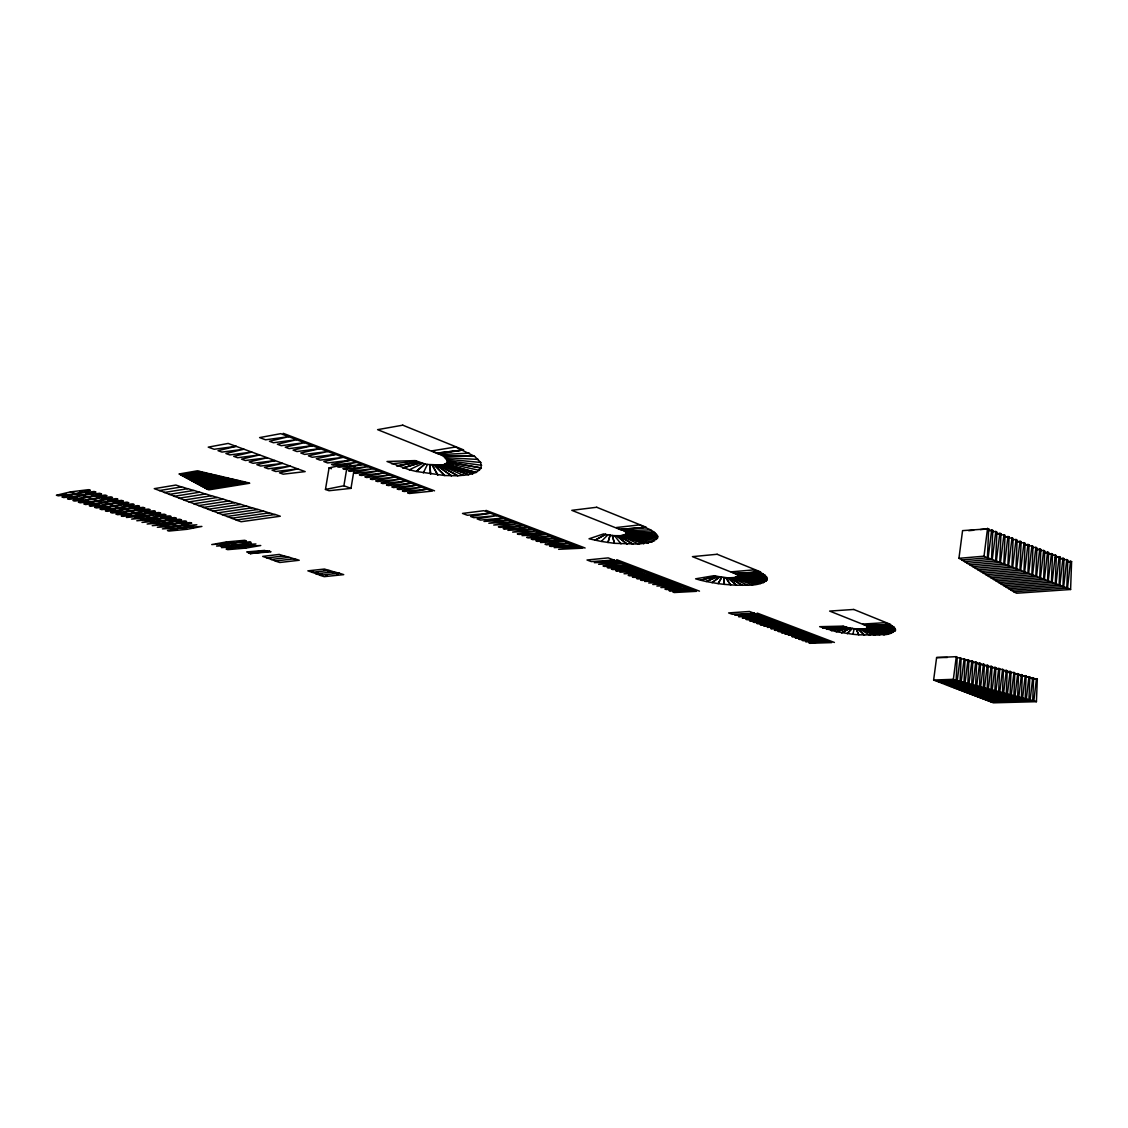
<?xml version="1.0" encoding="UTF-8"?>
<svg xmlns="http://www.w3.org/2000/svg" width="1128" height="1128" viewBox="0 0 1128 1128"><rect width="100%" height="100%" fill="white"/><g stroke="black" fill="none" stroke-linecap="round" stroke-linejoin="round"><path stroke-width="1.5" d="M1070.599 589.493L1067.511 587.998L1013.522 591.777L1016.666 593.229L1070.599 589.493L1071.6 561.603L1067.102 561.363M1044.19 552.269L1048.631 552.509L1047.56 580.723L1044.387 579.186L998.52 582.584L1001.749 584.078M1047.954 553.806L1052.495 554.045L1051.437 582.203L1048.279 580.666L1001.058 584.135L1004.272 585.629M1055.709 556.851L1060.179 557.091L1059.15 585.136L1056.02 583.627L1006.077 587.209L1009.264 588.689M1059.559 558.36L1064 558.6L1062.985 586.602L1059.869 585.094L1008.573 588.745L1011.745 590.212M1021.799 675.686L1026.099 675.912L1025.197 698.711L1022.617 697.71L982.784 698.796M1025.578 676.701L1029.822 676.927L1028.933 699.698L1026.367 698.697L985.463 699.825M1029.258 677.745L1033.6 677.956L1032.712 700.714L1030.16 699.712L988.1 700.812M1036.35 549.195L1040.848 549.435L1039.748 577.747L1036.547 576.196L993.415 579.454L996.673 580.962M933.631 680.043L953.357 679.324L956.135 680.395L957.207 657.032L956.29 656.665L936.607 657.553L933.631 680.043L993.387 702.829L1036.435 701.686L1037.309 678.971L1033.022 678.746M614.52 535.659L620.471 535.701L638.815 544.063L651.815 541.976L657.596 537.887L657.652 536.237L654.776 532.543L625.546 531.824L623.488 530.569M1016.582 541.384L1021.122 541.623L1019.966 570.218L1016.666 568.625L980.429 571.487L983.757 573.038M1014.312 673.627L1018.57 673.853L1017.653 696.723L1015.059 695.694L977.468 696.78M1017.95 674.657L1022.32 674.868L1021.404 697.71L1018.824 696.695L980.133 697.795M1024.591 544.528L1029.06 544.768L1027.918 573.25L1024.675 571.67L985.675 574.702L988.96 576.239M987.635 666.38L992.02 666.592L991.033 689.687L988.354 688.644L958.56 689.589M996.433 533.417L1000.987 533.657L999.76 562.519L996.391 560.898L967.105 563.323L970.503 564.916M991.54 667.423L995.841 667.635L994.868 690.688L992.203 689.659L961.282 690.618M995.404 668.453L999.648 668.678L998.675 691.704L996.024 690.66L964.003 691.661M1004.611 536.618L1009.081 536.872L1007.882 565.621L1004.554 564.014L972.477 566.609L975.847 568.188M968.416 661.135L972.773 661.346L971.73 684.583L968.994 683.526L944.77 684.343M972.378 662.178L976.651 662.404L975.621 685.612L972.9 684.555L947.548 685.401M976.087 663.236L980.5 663.461L979.485 686.628L976.777 685.584L950.326 686.458M988.692 528.806L987.423 557.824L984.011 556.189L958.941 558.318L962.565 530.625L988.692 528.806L980.373 529.596M980.02 664.293L984.363 664.505L983.348 687.657L980.655 686.599L953.075 687.502M988.382 530.174L992.809 530.428L991.554 559.389L988.156 557.768L961.676 559.996L965.103 561.603M983.94 665.337L988.198 665.548L987.197 688.672L984.504 687.629L955.825 688.545M964.68 660.063L968.881 660.289L967.838 683.554L965.103 682.496L942.021 683.3M447.322 460.619L447.181 461.944L481.233 467.937L480.739 462.48L474.55 456.304L443.501 456.135L432.137 450.819L455.641 446.998L474.521 456.29L443.473 456.135L447.308 460.619L481.684 465.314M1059.869 585.094L1062.971 558.078M1066.778 559.587L1067.807 560.108L1066.806 588.055L1063.704 586.546L1066.778 559.587L1063.281 559.869M1067.511 587.998L1070.571 561.081M1036.435 701.686L1033.882 700.685L1036.463 678.633M1048.279 580.666L1051.451 553.51M1055.3 555.046L1056.344 555.568L1055.3 583.669L1052.156 582.147L1055.3 555.046L1051.846 555.328M1056.02 583.627L1059.15 556.555M1022.617 697.71L1025.253 675.559M1026.367 698.697L1028.976 676.574M1043.682 550.45L1044.754 550.972L1043.668 579.242L1040.467 577.691L1043.682 550.45L1040.27 550.732M1030.16 699.712L1032.755 677.618M1044.387 579.186L1047.574 551.987M1031.937 545.797L1033.008 546.333L1031.88 574.758L1028.651 573.193L1031.937 545.797L1028.426 546.093M1015.059 695.694L1017.71 673.501M1035.871 547.348L1036.928 547.884L1035.828 576.253L1032.599 574.702L1035.871 547.348L1032.402 547.644M1018.824 696.695L1021.46 674.516M1036.547 576.196L1039.79 548.899M1016.666 568.625L1020.022 541.087M1006.359 670.399L1007.233 670.751L1006.289 693.706L1003.652 692.677L1006.359 670.399L1002.947 670.525M1024.013 542.653L1025.098 543.202L1023.956 571.727L1020.685 570.162L1024.013 542.653L1020.6 542.963M1010.138 671.428L1011.012 671.78L1010.068 694.707L1007.445 693.678L1010.138 671.428L1005.104 671.611M1024.675 571.67L1027.975 544.232M1013.959 672.471L1014.819 672.824L1013.889 695.722L1011.28 694.707L1013.959 672.471L1008.756 672.669M992.203 689.659L994.952 667.282M1012.013 537.915L1013.113 538.465L1011.929 567.158L1008.601 565.551L1012.013 537.915L1008.672 538.211M996.024 690.66L998.774 668.326M1016.032 539.494L1017.118 540.044L1015.947 568.681L1012.648 567.102L1016.032 539.494L1012.549 539.818M1002.566 669.355L1003.441 669.708L1002.482 692.705L999.845 691.675L1002.566 669.355L999.098 669.496M980.655 686.599L983.461 664.138M996.391 560.898L999.859 533.107M984.504 687.629L987.31 665.196M1003.934 534.714L1005.048 535.264L1003.835 564.071L1000.48 562.463L1003.934 534.714L1000.536 535.024M988.354 688.644L991.131 666.239M1004.554 564.014L1007.981 536.308M968.994 683.526L971.871 660.98M988.156 557.768L991.681 529.864M972.9 684.555L975.734 662.037M995.784 531.485L996.898 532.049L995.657 560.954L992.273 559.333L995.784 531.485L992.302 531.81M976.777 685.584L979.612 663.095M964.13 658.879L965.046 659.245L963.989 682.539L961.225 681.481L964.13 658.879L960.76 659.02M965.103 682.496L967.979 659.922M984.011 556.189L987.564 528.228M953.357 679.324L956.29 656.665M960.21 657.737L961.126 658.103L960.055 681.425L957.291 680.367L960.21 657.737L956.741 657.892M325.456 489.439L343.899 485.773L347.523 463.96L354.587 466.625L350.991 488.368L328.995 490.722L325.456 489.439L329.08 467.866L347.523 463.96M737.895 576.084L737.233 574.533L765.263 575.379L767.308 578.537L737.966 575.59L767.308 578.551L766.984 580.004C758.806 586.828 746.595 584.783 736.64 585.263L727.87 577.86L715.843 576.182L700.643 580.229L695.595 578.819L714.123 575.689L715.801 576.168L700.601 580.215L706.086 581.498L717.676 576.605L706.241 581.54L718.113 583.613L721.737 577.324L718.169 583.627L724.289 584.374L723.795 577.578L724.472 584.389L736.584 585.263L727.87 577.86L734.709 577.522L737.895 576.084L766.97 580.018M423.324 472.886L427.413 464.454L442.543 465.046L468.529 474.747L457.841 475.776L438.961 465.399L457.785 475.776L444.827 475.537L434.604 465.342L444.756 475.537L416.274 471.462L424.96 463.96L427.343 464.44M620.513 535.701L626.336 534.122L625.546 531.824L654.55 532.43L650.715 529.906L623.474 530.569L616.396 527.523L639.562 524.901L650.659 529.878M446.505 463.171L447.379 461.972L481.374 468.035L476.284 472.406L444.982 464.214L446.519 463.171L479.485 470.376M422.662 463.396L409.337 469.784L387.003 461.493L415.189 460.591L424.96 463.96L416.204 471.448L409.408 469.798M64.211 493.895L65.382 493.951L64.225 494.064M80.257 491.117L81.456 491.173L80.285 491.286M69.753 495.671L70.923 495.728L69.753 495.812M82.302 491.667L81.131 491.596L82.358 491.526M71.769 496.207L70.697 496.151L71.825 496.066M75.28 497.434L76.45 497.49L75.266 497.575M87.885 493.444L86.771 493.401L87.913 493.317M91.368 494.699L92.552 494.755L91.382 494.868M80.765 499.182L81.935 499.239L80.779 499.351M93.384 495.248L92.228 495.178L93.441 495.107M82.767 499.718L81.625 499.648L82.823 499.577M96.881 496.475L98.065 496.531L96.839 496.602M86.236 500.931L87.406 500.987L86.25 501.1M98.883 497.011L97.727 496.94L98.954 496.87M88.224 501.466L87.082 501.396L88.294 501.325M102.366 498.238L103.55 498.294L102.394 498.435M91.678 502.665L92.848 502.721L91.664 502.806M104.354 498.787L103.282 498.731L104.425 498.646M93.695 503.187L92.595 503.144L93.723 503.06M107.823 500L109.007 500.056L107.851 500.197M97.093 504.385L98.263 504.456L97.107 504.554M109.811 500.536L108.739 500.494L109.881 500.409M99.067 504.921L98.009 504.865L99.137 504.78M113.251 501.748L114.436 501.819L113.237 501.904M102.493 506.105L103.649 506.176L102.479 506.26M115.239 502.298L114.083 502.228L115.31 502.157M104.453 506.641L103.325 506.571L104.523 506.5M107.865 507.826L109.021 507.882L107.865 507.995M120.668 504.019L119.568 503.976L120.696 503.878M109.811 508.347L108.767 508.291L109.867 508.192M113.195 509.532L114.365 509.588L113.237 509.715M126.012 505.767L124.87 505.696L126.068 505.612M115.183 510.039L114.097 509.997L115.197 509.898M129.41 506.965L130.58 507.022L129.438 507.149M131.37 507.487L130.298 507.445L131.426 507.332M134.74 508.686L135.91 508.742L134.74 508.841M123.812 512.916L124.968 512.972L123.812 513.085M136.685 509.207L135.628 509.151L136.742 509.052M125.786 513.423L124.616 513.367L125.8 513.282M140.041 510.392L141.212 510.448L140.013 510.533M129.085 514.594L130.242 514.664L129.085 514.763M141.987 510.913L140.845 510.843L142.043 510.772M131.045 515.101L129.96 515.059L131.074 514.96M145.329 512.098L146.499 512.154L145.3 512.239M134.331 516.271L135.487 516.328L134.359 516.455M136.248 516.793L135.205 516.737L136.305 516.638M150.588 513.79L151.758 513.86L150.588 513.959M152.548 514.312L151.462 514.255L152.576 514.171M141.465 518.457L140.337 518.386L141.522 518.302M155.819 515.482L156.989 515.538L155.819 515.637M144.751 519.599L145.907 519.655L144.779 519.782M157.751 516.004L156.693 515.947L157.807 515.849M146.654 520.107L145.611 520.05L146.71 519.966M161.036 517.16L162.206 517.23L161.008 517.301M149.911 521.249L151.067 521.305L149.883 521.39M162.954 517.681L161.812 517.611L163.01 517.526M151.843 521.742L150.771 521.7L151.871 521.601M166.211 518.838L167.381 518.894L166.197 518.993M155.072 522.884L156.214 522.955L155.086 523.068M168.114 519.345L166.986 519.275L168.185 519.204M156.961 523.392L155.833 523.321L157.018 523.251M171.371 520.501L172.542 520.558L171.385 520.671M160.19 524.52L161.332 524.591L160.204 524.703M173.275 521.009L172.217 520.953L173.345 520.868M162.079 525.028L160.966 524.957L162.136 524.887M176.518 522.151L177.674 522.222L176.504 522.306M165.294 526.156L166.436 526.212L165.308 526.325M178.407 522.673L177.35 522.616L178.478 522.518M167.17 526.663L166.056 526.579L167.24 526.508M181.636 523.801L182.792 523.871L181.622 523.956M170.384 527.777L171.526 527.833L170.342 527.904M183.441 524.323L182.398 524.238L183.596 524.168M172.175 528.285L171.216 528.214L172.316 528.13M186.726 525.451L187.882 525.507L186.74 525.62M188.602 525.958L187.558 525.902L188.686 525.803M236.119 446.335L218.028 450.678L221.948 452.088L243.958 449.212L225.896 453.512L229.788 454.908L251.798 452.074L233.707 456.332L237.571 457.728L259.581 454.922L241.505 459.138L245.34 460.52L267.364 457.771L249.203 461.916L253.01 463.298L275.035 460.576M70.444 491.893L56.4 495.234L58.247 495.826L94.089 491.484L95.936 492.076L67.454 498.745L69.273 499.323L105.158 495.065L106.991 495.657L78.396 502.214L80.215 502.792L116.113 498.618L117.932 499.21L89.239 505.668L91.044 506.232L126.97 502.143L128.775 502.721L99.983 509.08L101.76 509.644L137.729 505.626L139.519 506.204L110.629 512.45L112.391 513.014L148.388 509.08L150.151 509.659L121.175 515.806L122.924 516.356L158.935 512.507L160.684 513.071L131.623 519.12L169.397 515.905L171.132 516.469L141.987 522.405L179.761 519.261L181.481 519.825L152.252 525.676L190.04 522.588L191.732 523.138L162.432 528.905L201.898 526.438L187.051 529.3L169.172 531.034L167.48 530.512L196.836 524.788L157.356 527.284L186.628 521.489L184.907 520.924L147.133 524.041L176.32 518.147L174.6 517.583L136.826 520.769L165.929 514.777L164.18 514.213L126.421 517.47L155.438 511.365L153.676 510.801L117.665 514.692L115.916 514.128L144.849 507.938L143.073 507.36L107.09 511.336L105.327 510.772L134.161 504.47L132.371 503.892L96.416 507.938L94.625 507.374L123.361 500.973L121.556 500.395L85.629 504.526L83.825 503.948L112.476 497.448L110.643 496.856L74.758 501.072L72.939 500.494L101.478 493.881L99.631 493.274L63.774 497.575L61.941 496.997L90.381 490.271L88.52 489.679L70.444 491.893L187.051 529.3M312.414 445.673L293.068 450.1L296.918 451.538L320.126 448.606M320.183 448.62L300.795 452.991L304.616 454.415L327.839 451.524L308.423 455.839L312.216 457.263L335.439 454.401L280.745 433.66L259.609 437.594L265.559 439.807L288.697 436.677L269.465 441.274L273.399 442.74L296.636 439.68L277.375 444.235L281.281 445.687L304.504 442.669L285.229 447.167L289.106 448.62L312.329 445.645M275.077 460.591L256.846 464.68L260.624 466.047L282.649 463.368L264.445 467.415L268.196 468.769L290.22 466.132L272.017 470.15L275.754 471.504L297.778 468.895L279.462 472.844L283.17 474.183L305.18 471.603L228.166 443.431L208.229 447.139L214.151 449.268L236.062 446.321M350.949 460.252L331.561 464.44L333.423 465.145L356.533 462.367L337.187 466.541L339.034 467.232L362.144 464.496M362.299 464.51L342.87 468.642L344.717 469.333L367.827 466.611L348.326 470.672L350.159 471.363L373.255 468.67L353.854 472.745L355.672 473.422L378.782 470.771L359.367 474.803L361.171 475.48L384.267 472.858M384.324 472.872L364.837 476.848L366.628 477.525L389.724 474.916L370.28 478.878L372.071 479.555L395.152 476.975L375.694 480.909L377.471 481.571L400.553 479.033L381.081 482.925L382.843 483.588L405.925 481.064M405.981 481.092L386.439 484.927L388.201 485.59L411.269 483.094M411.311 483.108L391.769 486.915L393.517 487.578L416.584 485.111M416.627 485.125L397.07 488.903L398.819 489.552L421.872 487.113L402.344 490.877L404.078 491.526L427.131 489.115M427.174 489.129L407.589 492.837L409.323 493.486L432.362 491.103L335.763 454.457L316.319 458.729L320.098 460.139L343.307 457.319L323.835 461.535L327.585 462.931L350.794 460.168M226.418 541.933L211.74 544.556L249.499 541.877L251.121 542.399L221.398 547.616L260.751 545.515L245.707 548.109L227.786 549.646L226.192 549.139L255.943 543.964L216.576 546.093L246.271 540.82L244.649 540.298L226.418 541.933L245.707 548.109M159.274 490.595L181.918 486.845L187.431 488.72M203.125 487.07L240.743 480.937L242.59 481.571M508.531 520.036L488.819 523.237L513.31 521.841M513.451 521.869L493.726 525.042L518.189 523.66L498.421 526.79L500 527.382L522.87 525.436L503.187 528.581L504.752 529.159L527.608 527.241M188.841 501.932L217.648 497.434L223.006 499.253M527.65 527.255L507.924 530.343L532.331 529.032M532.374 529.046L512.634 532.106L537.027 530.809L517.329 533.868L518.88 534.446L541.694 532.585M541.75 532.599L521.996 535.617L546.347 534.348L526.649 537.351L528.172 537.915L550.972 536.096L531.274 539.085L532.797 539.649L555.582 537.844L535.87 540.805L537.379 541.369L560.165 539.593M212.755 511.097L246.736 506.063L251.953 507.84M560.207 539.607L540.453 542.512L564.719 541.313L545.007 544.218L546.502 544.782L569.259 543.033L549.533 545.91L551.028 546.474L573.771 544.754M573.898 544.796L554.144 547.63L578.354 546.488M578.396 546.502L558.628 549.308L582.823 548.18L503.694 518.203L483.982 521.432L508.488 520.022M614.097 560.08L594.329 562.689L618.356 561.702M618.398 561.716L598.63 564.296L622.628 563.323L603.001 565.904L604.411 566.425L626.985 564.945L607.174 567.454L608.584 567.99L631.144 566.524L611.418 569.048L612.814 569.569L635.36 568.117L615.648 570.627L617.03 571.149L639.562 569.711M639.604 569.725L619.85 572.192L643.75 571.304M643.792 571.318L624.024 573.757L647.909 572.883L628.183 575.322L629.565 575.83L652.054 574.448L632.329 576.859L633.696 577.381L656.172 576.013L636.46 578.41L637.813 578.918L660.275 577.564L640.563 579.947L641.917 580.441L664.364 579.115M664.392 579.129L644.652 581.47L668.425 580.666M266.871 557.951L284.383 555.878L289.036 557.387M668.467 580.68L648.713 582.993L672.471 582.203M672.514 582.217L652.76 584.501L676.504 583.726M676.617 583.768L656.877 586.038L680.579 585.277M680.621 585.291L660.881 587.547L684.569 586.786L664.885 589.042L666.197 589.535L688.559 588.294L668.946 590.55L670.244 591.044L692.578 589.831L672.894 592.031L674.206 592.524L696.526 591.326L608.203 557.895L587.011 559.996L591.298 561.589L613.914 560.052M311.864 572.319L329.432 570.43L333.888 571.868M391.599 463.749L416.683 461.338M968.712 530.71L973.704 530.231M989.51 530.738L992.809 530.428M754.477 613.336L734.85 615.225L758.101 614.718M758.143 614.732L738.516 616.593L761.752 616.099M995.827 534.136L1000.987 533.657M761.879 616.114L742.252 617.961L765.461 617.481L745.82 619.3L747.018 619.737L769.014 618.821L749.443 620.654L750.628 621.091L772.61 620.188L753.039 621.993L754.223 622.444L776.191 621.556L756.634 623.333L757.819 623.784L779.758 622.91L760.201 624.672L761.386 625.109L783.311 624.249M1004.033 537.337L1009.081 536.872M1017.682 541.933L1021.122 541.623M783.34 624.263L763.769 626.012L786.85 625.589M786.879 625.603L767.308 627.337L790.361 626.928M1023.984 545.219L1029.06 544.768M790.404 626.942L770.833 628.649L793.872 628.254L774.344 629.96L775.5 630.397L797.355 629.579L777.841 631.271L778.997 631.708L800.838 630.904L781.337 632.568L782.48 633.005L804.292 632.216M1035.687 549.872L1040.848 549.435M1043.555 552.946L1048.631 552.509M1049.012 554.341L1052.495 554.045M992.273 559.333L964.398 561.659L967.81 563.267M804.335 632.23L784.792 633.865L807.747 633.527M807.845 633.555L788.317 635.191L811.244 634.852L791.757 636.474L792.885 636.897L814.656 636.15L795.184 637.757L796.312 638.18L818.068 637.433L798.666 639.054L799.794 639.477L821.522 638.744L802.064 640.323L803.178 640.746L824.892 640.027M1055.033 557.514L1060.179 557.091M1000.48 562.463L969.798 564.973L973.182 566.552M1060.602 558.882L1064 558.6M1008.601 565.551L975.142 568.244L978.498 569.823M1068.131 561.885L1071.6 561.603M1012.648 567.102L977.793 569.88L981.134 571.431M825.005 640.069L805.533 641.62L828.333 641.338L808.903 642.875L810.003 643.298L831.688 642.607L749.457 611.475L728.603 612.927L732.255 614.295L754.322 613.322M1020.685 570.162L983.052 573.094L986.365 574.645M1028.651 573.193L988.269 576.295L991.54 577.818M1032.599 574.702L990.849 577.874L994.12 579.397M1040.467 577.691L995.982 581.019L999.211 582.527M240.884 540.932L241.815 541.102M241.773 541.257L240.941 541.13M1052.156 582.147L1003.582 585.672L1006.768 587.166M216.082 544.147L217.013 544.302M216.971 544.457L216.097 544.302M245.735 542.497L246.665 542.667M246.553 542.822L245.763 542.681M220.919 545.684L221.849 545.839M221.835 545.994L220.905 545.839M250.557 544.063L251.488 544.218M251.445 544.387L250.529 544.218M1063.704 586.546L1011.055 590.268L1014.213 591.735M225.741 547.207L226.657 547.376M226.615 547.531L225.769 547.39M255.365 545.614L256.296 545.783M256.239 545.938L255.393 545.797M230.535 548.744L231.451 548.899M231.409 549.054L230.535 548.899M324.314 570.204L323.524 569.908L324.356 570.049M312.442 571.106L313.302 571.247M313.189 571.402L312.512 571.29M327.966 571.36L328.826 571.501L327.994 571.529M316.897 572.53L317.758 572.671M317.715 572.827L316.912 572.7M332.407 572.784L333.239 573.08M322.157 574.251L321.353 574.124L322.199 574.096M336.835 574.222L337.695 574.349M337.639 574.505L336.835 574.378M326.57 575.661L325.809 575.379L326.626 575.52M440.879 454.57L469.431 453.146M947.379 657.483L936.607 657.553M965.596 660.43L968.881 660.289M967.598 661.572L972.773 661.346M971.589 662.615L976.651 662.404M976.989 663.602L980.5 663.461M979.203 664.716L984.363 664.505M984.829 665.689L988.198 665.548M986.788 666.817L992.02 666.592M990.708 667.846L995.841 667.635M996.292 668.819L999.648 668.678M1015.172 673.98L1018.57 673.853M1018.81 674.995L1022.32 674.868M1020.925 676.095L1026.099 675.912M1026.424 677.054L1029.822 676.927M638.772 544.077L614.492 543.315L612.278 535.462L607.907 534.841L601.266 541.44L589.027 538.789L603.607 533.911L607.724 534.813M936.423 681.101L957.291 680.367M1030.118 678.083L1033.6 677.956M939.229 682.172L961.225 681.481M1032.148 679.155L1037.309 678.971M966.696 692.691L999.845 691.675M969.403 693.706L1003.652 692.677M972.082 694.735L1007.445 693.678M974.761 695.75L1011.28 694.707M990.779 701.842L1033.882 700.685M853.064 634.288L858.76 634.81L856.138 628.846C859.169 628.522 867.954 630.51 867.827 626.35L894.349 627.379L895.491 630.002C887.087 638.815 872.438 633.372 863.244 628.916L879.925 635.036L858.817 634.81L856.138 628.846L854.22 628.677L852.895 634.274L836.37 631.736L848.51 627.803L854.051 628.663M445.447 457.672L478.357 459.449M626.195 532.444L656.665 534.418M737.74 575.068L766.73 576.986M868.179 626.787L895.336 628.733M446.73 459.181L480.739 462.48M626.618 533.6L657.582 537.901M601.464 541.468L614.436 543.315L612.278 535.462L614.464 535.645L620.992 543.879M626.322 534.122L656.581 539.438M625.716 534.587L654.635 540.805M735.907 577.254L760.695 583.5M624.799 534.982L651.815 541.976M249.429 552.974L247.864 552.48L266.899 550.845M250.543 553.538L248.964 553.03L268.943 551.296M271.524 559.432L262.683 556.4L279.236 554.426L283.903 555.935M316.319 573.743L307.859 570.838L324.483 569.034L328.953 570.486M275.669 560.954L271.044 559.488L289.515 557.331L294.14 558.825M320.281 575.209L315.84 573.785L334.367 571.826L338.809 573.25M248.329 552.424L246.75 551.916L264.84 550.394M169.736 494.332L164.265 492.513L187.939 488.635L193.424 490.497M174.671 496.221L169.242 494.416L193.931 490.412L199.388 492.259M179.592 498.111L174.177 496.306L199.896 492.175L205.324 494.022M184.47 499.986L179.098 498.195L205.846 493.937L211.246 495.77M194.171 503.708L183.977 500.071L211.754 495.685L217.14 497.519M198.979 505.555L193.678 503.779L223.513 499.182L228.843 500.987M203.759 507.389L198.486 505.626L229.351 500.902L234.652 502.707M208.525 509.207L203.266 507.459L235.174 502.637L240.447 504.427M217.972 512.831L208.031 509.292L240.969 504.343L246.214 506.134M222.653 514.636L217.464 512.902L252.475 507.755L257.678 509.532M227.306 516.413L222.145 514.706L258.199 509.447L263.374 511.21M231.945 518.189L226.813 516.483L263.896 511.139L269.042 512.902M236.556 519.966L231.451 518.26L269.564 512.817L274.682 514.565M164.773 492.428L154.254 488.664L175.869 485.054L181.411 486.929M193.043 481.247L191.182 480.599L219.213 475.889L221.074 476.552M194.383 481.966L192.521 481.332L221.61 476.453L223.471 477.102M195.708 482.685L193.861 482.051L224.021 477.017L225.868 477.666M197.033 483.404L195.186 482.77L226.418 477.581L228.265 478.23M198.359 484.123L196.512 483.503L228.815 478.131L230.662 478.794M199.684 484.843L197.851 484.208L231.198 478.695L233.059 479.344M201.01 485.562L199.162 484.927L233.595 479.259L235.442 479.908M202.321 486.281L200.488 485.646L235.978 479.809L237.825 480.457M204.958 487.705L201.813 486.365L238.361 480.373L240.208 481.021M206.269 488.41L204.436 487.789L243.126 481.487L244.959 482.135M207.566 489.115L205.747 488.494L245.509 482.051L247.342 482.685M180.875 474.648L178.999 474L197.456 470.799L199.36 471.462M182.242 475.396L180.353 474.747L199.882 471.377L201.785 472.026M183.61 476.129L181.721 475.48L202.307 471.941L204.196 472.604M184.964 476.862L183.088 476.213L204.732 472.505L206.621 473.168M186.317 477.595L184.442 476.961L207.157 473.069L209.032 473.732M187.671 478.328L185.796 477.694L209.568 473.633L211.444 474.296M189.011 479.062L187.149 478.413L211.979 474.197L213.855 474.86M190.364 479.795L188.489 479.146L214.391 474.761L216.266 475.424M191.704 480.514L189.842 479.879L216.802 475.325L218.677 475.988M343.899 485.773L350.991 488.368M733.285 577.719L752.672 584.882M329.08 467.866L331.435 468.74M616.72 559.699L699.487 591.157M757.198 613.096L834.396 642.452M283.241 433.335L434.534 490.821M486.041 510.378L585.108 548.011M440.865 465.272L463.509 475.41M731.593 577.846L747.793 585.235M958.941 558.318L962.381 559.939M859.874 629.015L869.97 635.304M610.079 535.194L607.95 542.512L610.079 535.194M852.134 628.423L847.241 633.583L852.134 628.423M719.636 577L712.036 582.654L719.692 577M605.609 534.39L595.02 540.213L605.609 534.39M850.286 628.141L841.685 632.737L850.286 628.141M193.734 527.566L192.564 527.523L193.649 527.594M444.911 464.228L442.402 464.99L468.487 474.691L476.143 472.463L444.911 464.228M66.256 494.431L65.086 494.374L66.228 494.445M85.855 492.894L87.011 492.964L85.883 492.894M77.31 497.956L76.21 497.913L77.338 497.829M118.694 503.483L119.836 503.553L118.694 503.483M124.08 505.217L125.222 505.302L124.08 505.217M118.553 511.224L119.681 511.294L118.553 511.224M120.499 511.745L119.328 511.675L120.513 511.59M147.303 512.606L146.132 512.549L147.331 512.464M139.576 517.935L140.704 518.006L139.66 517.907M848.51 627.803L836.215 631.708L819.647 626.674L843.053 626.125L845.394 627.013L826.739 629.325L845.38 627.013L848.51 627.803M175.475 529.385L176.588 529.455L175.559 529.37M177.336 529.878L176.278 529.836L177.378 529.751M191.845 527.072L192.958 527.157L191.845 527.072M420.434 462.748L402.922 467.937L420.434 462.748M846.86 627.436L831.294 630.58L846.86 627.436M402.766 425.171L377.612 429.655L438.397 453.935L463.58 449.889L402.766 425.171M418.446 462.071L396.943 465.906L418.446 462.071M490.37 513.184L470.602 516.469L473.845 517.681L496.842 515.637L477.116 518.908L480.331 520.107L503.314 518.09L483.813 510.702L462.508 513.437L467.401 515.27L490.327 513.169M247.878 482.601L207.044 489.199L208.877 489.82L249.711 483.249L247.878 482.601M275.204 514.495L236.062 520.036L241.138 521.728L280.308 516.229L275.204 514.495M596.712 507.262L571.797 510.335L621.472 530.089L646.288 527.312L596.712 507.262M269.423 551.239L250.078 553.594L271.002 551.747L269.423 551.239M463.044 450.001L437.692 453.047L463.086 450.03M294.619 558.769L275.204 561.011L279.8 562.491L299.23 560.264L294.619 558.769M339.288 573.207L319.802 575.252L324.215 576.662L343.716 574.631L339.288 573.207M717.14 554.271L692.437 556.64L736.076 574.039L760.625 571.91L717.14 554.271M754.068 569.851L731.155 571.854L735.16 573.447L759.384 571.995L754.068 569.851M645.611 527.354L620.936 529.328L645.639 527.368M844.111 626.576L822.89 628.028L844.111 626.576M853.769 609.458L829.63 611.08L866.741 625.871L890.683 624.433L853.769 609.458M885.099 622.698L862.723 624.066L866.135 625.42L889.611 624.531L885.099 622.698M759.567 572.023L735.259 573.447L737.134 574.533L765.136 575.351L759.567 572.023M889.766 624.574L866.219 625.42L867.728 626.336L894.236 627.365L889.766 624.574M762.754 573.687L736.33 573.983L762.782 573.701M892.417 625.969L867.108 625.885L892.389 625.955M657.568 536.195L626.534 533.036L657.652 536.237M895.491 630.002L868.25 627.224L895.491 630.016M894.8 631.215L868.052 627.619L894.8 631.201M893.277 632.286L867.587 627.986L893.291 632.286M765.743 581.329L737.515 576.521L765.743 581.343M890.979 633.231L866.84 628.296L890.993 633.217M763.656 582.499L736.852 576.916L763.628 582.513M887.933 634.006L865.853 628.564L887.962 634.006M884.225 634.613L864.654 628.761L884.253 634.613M757.029 584.304L734.709 577.522L757.057 584.29M648.219 542.906L623.629 535.292L648.177 542.92M472.759 473.704L443.812 464.651L472.717 473.718M643.834 543.611L622.177 535.546L643.792 543.625M875.173 635.275L861.651 629.001L875.116 635.275M633.273 544.274L618.623 535.772L633.217 544.274M742.407 585.361L729.802 577.903L742.351 585.361M451.552 475.819L436.86 465.427L451.482 475.819M627.281 544.204L616.621 535.758L627.224 544.204M864.485 635.163L858.041 628.959L864.429 635.163M730.62 584.938L725.868 577.762L730.563 584.938M437.805 474.959L432.25 465.145L437.734 474.944M430.614 474.07L429.839 464.849L430.543 474.056"/></g></svg>
